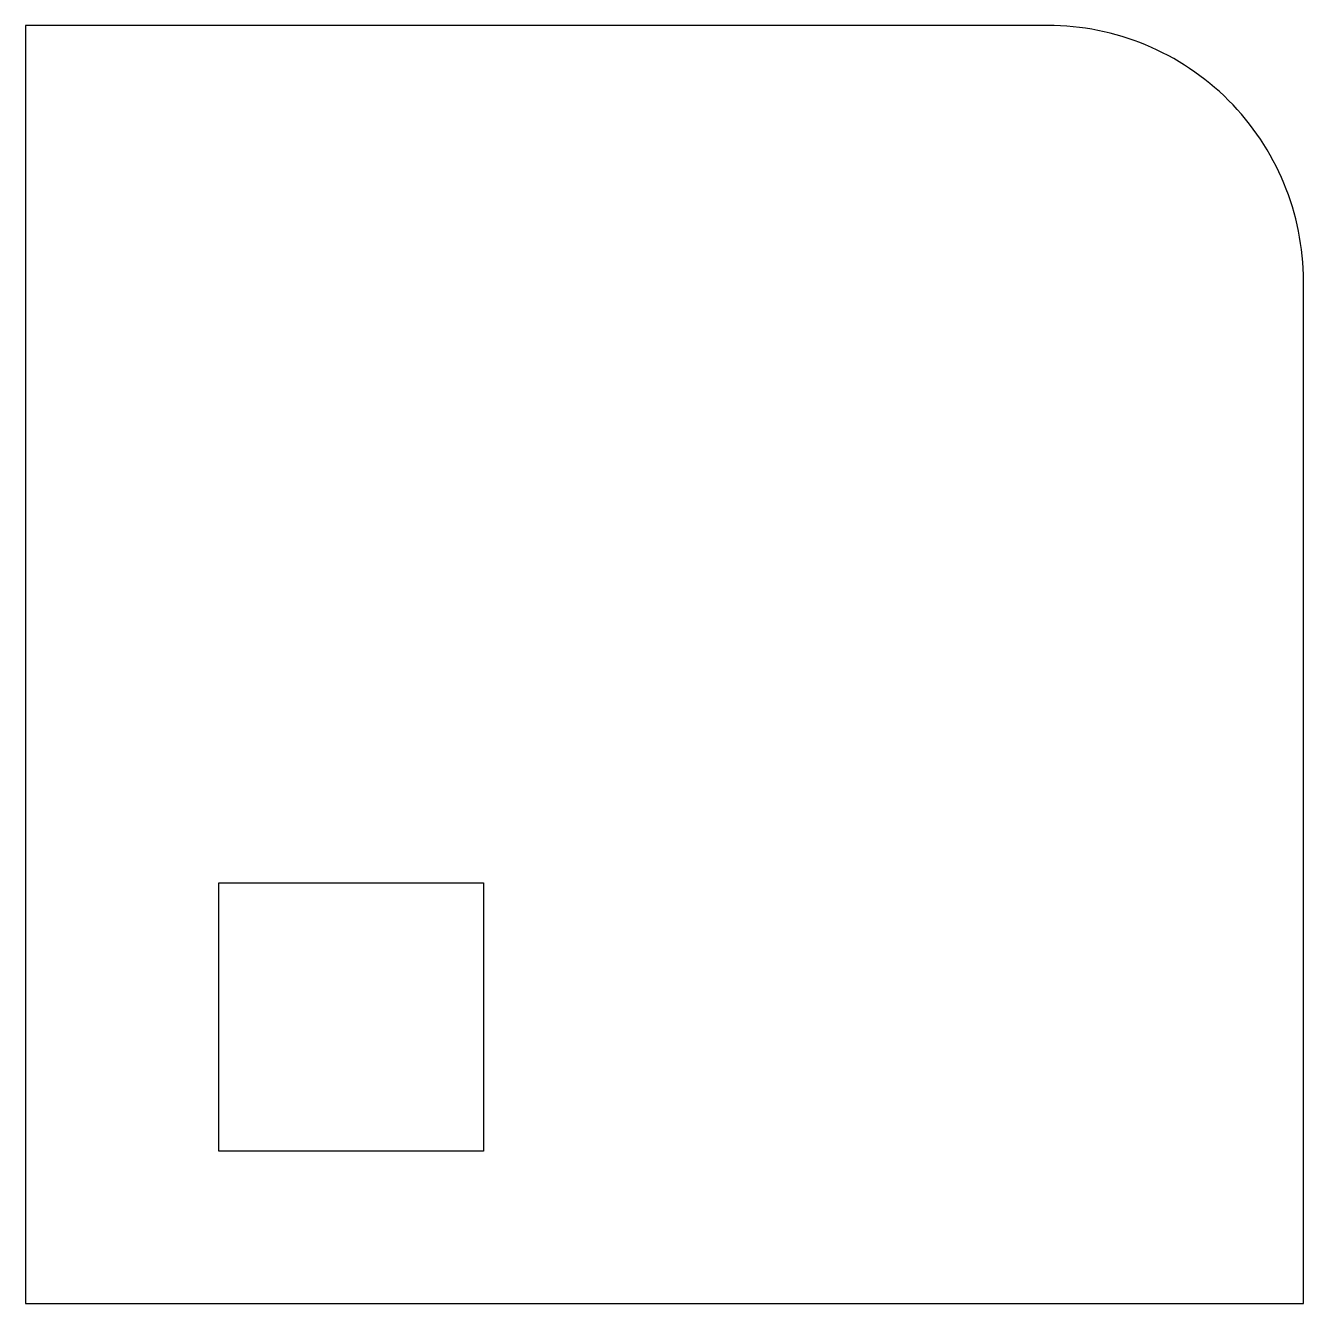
# Model space of a CAD drawing. Extents: x 1620 to 2620, y 530 to 1530.
import ezdxf

# ---------------------------------------------------------------- set-up
doc = ezdxf.new("R2010")
doc.units = 0
doc.layers.get('0').update_dxf_attribs({"linetype": 'CONTINUOUS'})

msp = doc.modelspace()

# ---------------------------------------------------------------- linework, layer by layer
msp.add_lwpolyline([(1620.3, 1529.8), (1620.3, 529.8), (2620.3, 529.8), (2620.3, 1329.8, 0.414214), (2420.3, 1529.8), (1620.3, 1529.8)], format="xyb")
msp.add_lwpolyline([(1771.6, 858.9), (1978.7, 858.9), (1978.7, 649), (1771.6, 649), (1771.6, 858.9)])

doc.saveas('drawing.dxf')
